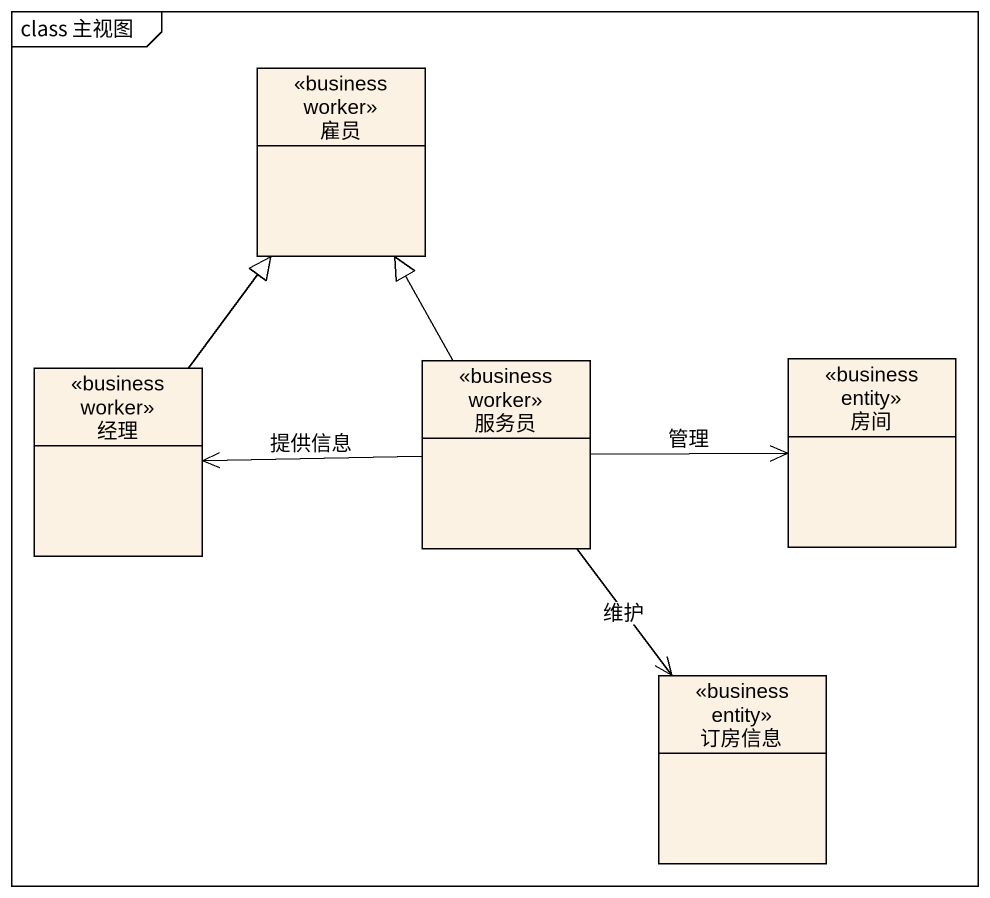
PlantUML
@startuml
mainframe class 主视图
hide circle
hide empty members
class 雇员 <<business worker>>
class 经理 <<business worker>>
class 服务员 <<business worker>>
class 房间 <<business entity>>
class 订房信息 <<business entity>>
经理 -up-|> 雇员
服务员 -up-|> 雇员
服务员 -left-> 经理 : 提供信息
服务员 -right-> 房间 : 管理
服务员 --> 订房信息 : 维护
@enduml
